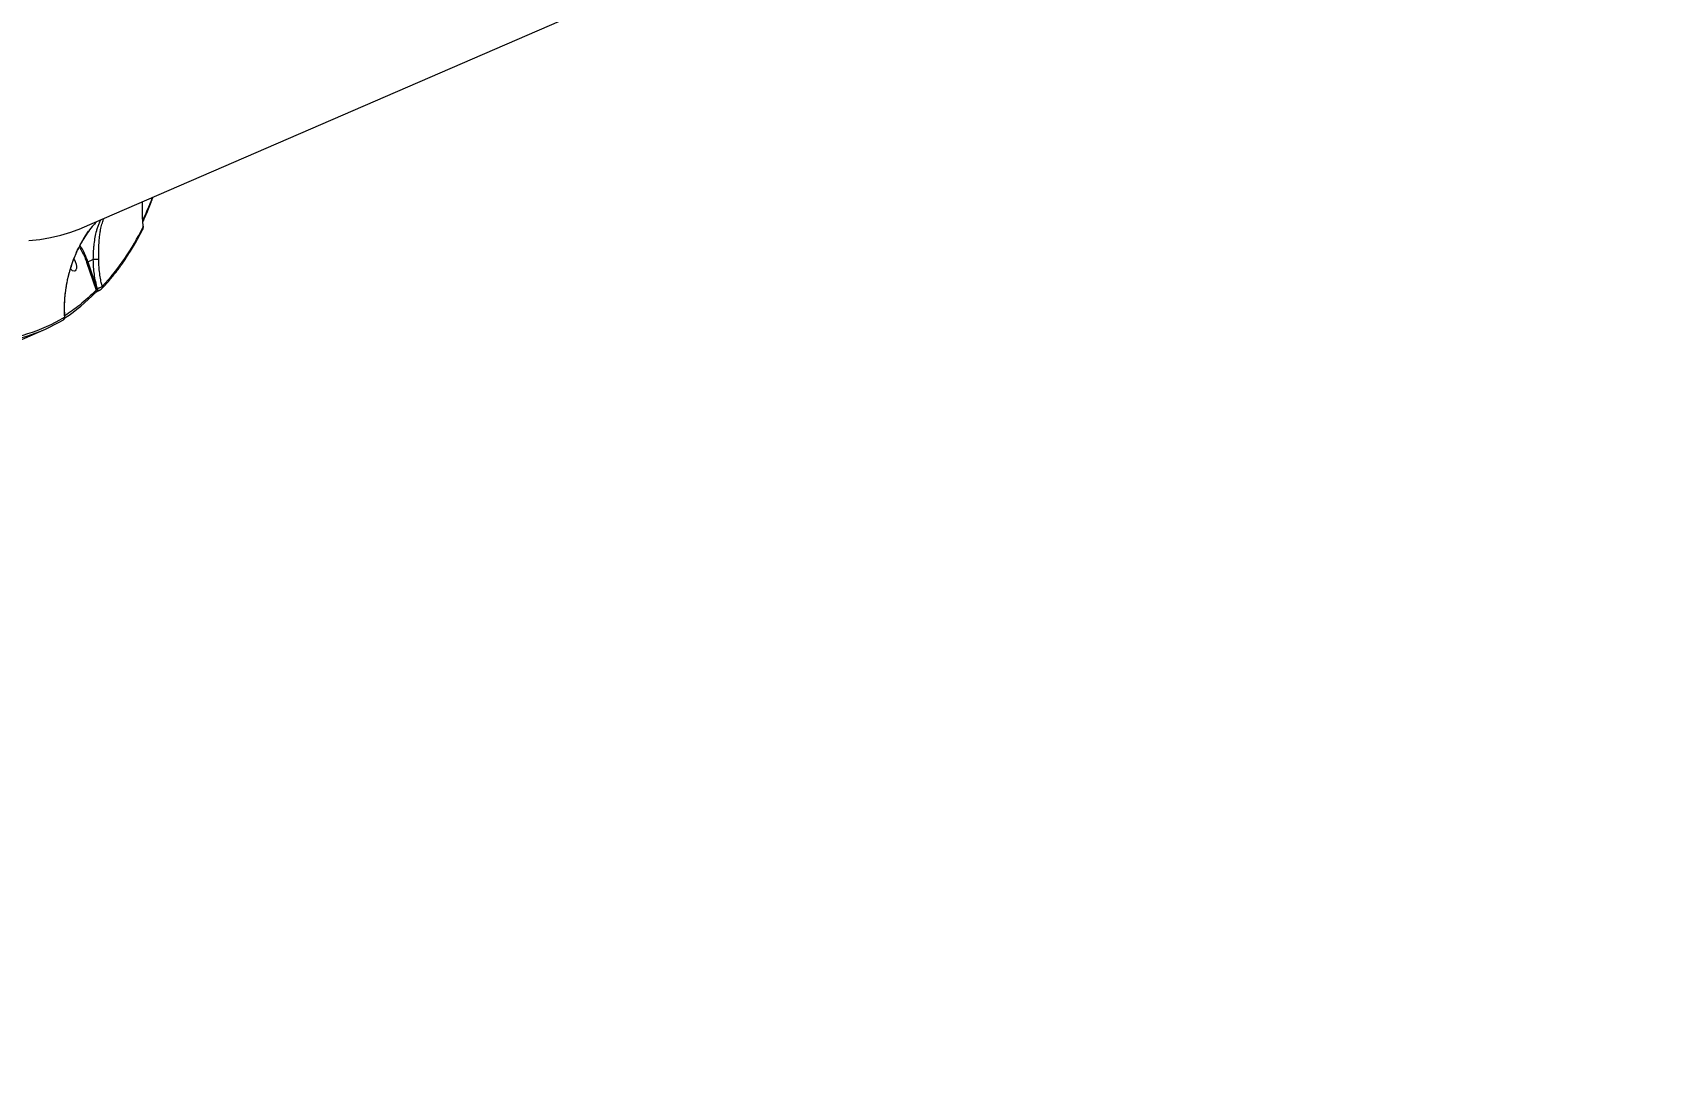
# Model space of a CAD drawing. Header units: millimetres. Extents: x -6332 to 8932, y -6739 to 7096.
# Drawn here: x -2876 to -2085, y -3161 to -2655 of the extents above; entities that cross this region are included whole.
import ezdxf

# ---------------------------------------------------------------- set-up
doc = ezdxf.new("R2010")
doc.units = ezdxf.units.MM
for name, color, linetype in [('DIKOM_ОБЪЕКТ', 7, 'Continuous'), ('DIKOM_РАЗМЕР_ЗОНА', 7, 'Continuous'), ('DIKOM_РАЗМЕР_ОБЪЕКТА', 7, 'Continuous')]:
    doc.layers.add(name, color=color, linetype=linetype)
doc.styles.add('style1', font='arial.ttf', dxfattribs={"width": 0.8})
doc.dimstyles.new('1-50', dxfattribs={"dimtxt": 300, "dimasz": 200, "dimexe": 100, "dimexo": 0, "dimgap": 100, "dimtad": 1, "dimtxsty": 'style1', "dimcen": 200, "dimclrd": 7, "dimclre": 7, "dimclrt": 7, "dimadec": 1, "dimazin": 2, "dimtfac": 1, "dimtmove": 0, "dimatfit": 2, "dimfxl": 0, "dimlwd": 25, "dimlwe": 18, "dimarcsym": 0})

# ---------------------------------------------------------------- blocks, each defined once
blk = doc.blocks.new('*D9')
at = {"layer": 'Defpoints', "color": 0, "transparency": 16777216}
for p in [(777.17, 5593.97), (-4228.73, -3389.78), (7301.72, -3389.78)]:
    blk.add_point(p, dxfattribs=at)
at = {"layer": 'DIKOM_РАЗМЕР_ОБЪЕКТА', "color": 7, "lineweight": 18, "transparency": 16777216}
for p, q in [((777.17, 5593.97), (7401.72, 5593.97)), ((-4228.73, -3389.78), (7401.72, -3389.78))]:
    blk.add_line(p, q, dxfattribs=at)
at = {"layer": 'DIKOM_РАЗМЕР_ОБЪЕКТА', "color": 7, "lineweight": 25, "transparency": 16777216}
blk.add_line((7301.72, 5393.97), (7301.72, -3189.78), dxfattribs=at)
at = {"layer": 'DIKOM_РАЗМЕР_ОБЪЕКТА', "color": 7, "transparency": 16777216}
for points in [[(7268.39, 5393.97), (7335.06, 5393.97), (7301.72, 5593.97)], [(7268.39, -3189.78), (7335.06, -3189.78), (7301.72, -3389.78)]]:
    blk.add_solid(points, dxfattribs=at)
at = {"layer": 'DIKOM_РАЗМЕР_ОБЪЕКТА', "color": 7, "transparency": 16777216, "insert": (7048.55, 1153.71), "char_height": 300, "attachment_point": 5, "rotation": 90, "style": 'style1'}
blk.add_mtext('9000', dxfattribs=at)
blk = doc.blocks.new('*D10')
at = {"layer": 'Defpoints', "color": 0, "transparency": 16777216}
for p in [(4034.78, 3636.59), (-4490.85, -1960.46), (4034.78, -5533.39)]:
    blk.add_point(p, dxfattribs=at)
at = {"layer": 'DIKOM_РАЗМЕР_ОБЪЕКТА', "color": 7, "lineweight": 18, "transparency": 16777216}
for p, q in [((4034.78, 3636.59), (4034.78, -5633.39)), ((-4490.85, -1960.46), (-4490.85, -5633.39))]:
    blk.add_line(p, q, dxfattribs=at)
at = {"layer": 'DIKOM_РАЗМЕР_ОБЪЕКТА', "color": 7, "lineweight": 25, "transparency": 16777216}
blk.add_line((-4290.85, -5533.39), (3834.78, -5533.39), dxfattribs=at)
at = {"layer": 'DIKOM_РАЗМЕР_ОБЪЕКТА', "color": 7, "transparency": 16777216}
for points in [[(-4290.85, -5500.05), (-4290.85, -5566.72), (-4490.85, -5533.39)], [(3834.78, -5500.05), (3834.78, -5566.72), (4034.78, -5533.39)]]:
    blk.add_solid(points, dxfattribs=at)
at = {"layer": 'DIKOM_РАЗМЕР_ОБЪЕКТА', "color": 7, "transparency": 16777216, "insert": (308.03, -5280.21), "char_height": 300, "attachment_point": 5, "style": 'style1'}
blk.add_mtext('8500', dxfattribs=at)
blk = doc.blocks.new('*D11')
at = {"layer": 'Defpoints', "color": 0, "transparency": 16777216}
for p in [(1114.35, 7096.35), (-4349.59, -4627.34), (8831.76, -4627.34)]:
    blk.add_point(p, dxfattribs=at)
at = {"layer": 'DIKOM_РАЗМЕР_ЗОНА', "color": 7, "lineweight": 18, "transparency": 16777216}
for p, q in [((1114.35, 7096.35), (8931.76, 7096.35)), ((-4349.59, -4627.34), (8931.76, -4627.34))]:
    blk.add_line(p, q, dxfattribs=at)
at = {"layer": 'DIKOM_РАЗМЕР_ЗОНА', "color": 7, "lineweight": 25, "transparency": 16777216}
blk.add_line((8831.76, 6896.35), (8831.76, -4427.34), dxfattribs=at)
at = {"layer": 'DIKOM_РАЗМЕР_ЗОНА', "color": 7, "transparency": 16777216}
for points in [[(8798.42, 6896.35), (8865.09, 6896.35), (8831.76, 7096.35)], [(8798.42, -4427.34), (8865.09, -4427.34), (8831.76, -4627.34)]]:
    blk.add_solid(points, dxfattribs=at)
at = {"layer": 'DIKOM_РАЗМЕР_ЗОНА', "color": 7, "transparency": 16777216, "insert": (8578.59, 1308.2), "char_height": 300, "attachment_point": 5, "rotation": 90, "style": 'style1'}
blk.add_mtext('11750', dxfattribs=at)
blk = doc.blocks.new('*D12')
at = {"layer": 'Defpoints', "color": 0, "transparency": 16777216}
for p in [(6134.38, 3354.85), (-6332, -2644.93), (6134.38, -6639)]:
    blk.add_point(p, dxfattribs=at)
at = {"layer": 'DIKOM_РАЗМЕР_ЗОНА', "color": 7, "lineweight": 18, "transparency": 16777216}
for p, q in [((6134.38, 3354.85), (6134.38, -6739)), ((-6332, -2644.93), (-6332, -6739))]:
    blk.add_line(p, q, dxfattribs=at)
at = {"layer": 'DIKOM_РАЗМЕР_ЗОНА', "color": 7, "lineweight": 25, "transparency": 16777216}
blk.add_line((-6132, -6639), (5934.38, -6639), dxfattribs=at)
at = {"layer": 'DIKOM_РАЗМЕР_ЗОНА', "color": 7, "transparency": 16777216}
for points in [[(-6132, -6605.67), (-6132, -6672.33), (-6332, -6639)], [(5934.38, -6605.67), (5934.38, -6672.33), (6134.38, -6639)]]:
    blk.add_solid(points, dxfattribs=at)
at = {"layer": 'DIKOM_РАЗМЕР_ЗОНА', "color": 7, "transparency": 16777216, "insert": (-98.81, -6385.83), "char_height": 300, "attachment_point": 5, "style": 'style1'}
blk.add_mtext('12500', dxfattribs=at)

msp = doc.modelspace()

# ---------------------------------------------------------------- linework, layer by layer
at = {"layer": 'DIKOM_ОБЪЕКТ', "color": 7, "linetype": 'Continuous', "lineweight": 15}
for p, q in [((-2851.947, -2749.841), (-2583.064, -2633.393)), ((-2851.138, -2755.006), (-2848.813, -2751.528)), ((-2851.137, -2754.999), (-2851.15, -2754.985)), ((-2849.774, -2766.487), (-2845.195, -2780.053)), ((-2849.128, -2766.306), (-2846.689, -2765.25)), ((-2849.128, -2766.306), (-2844.731, -2779.335)), ((-2846.682, -2765.248), (-2846.689, -2765.25)), ((-2844.704, -2779.323), (-2844.731, -2779.335)), ((-2843.865, -2780.253), (-2843.838, -2780.242)), ((-2843.772, -2780.195), (-2843.838, -2780.242)), ((-2883.846, -2805.067), (-2870.592, -2799.327))]:
    msp.add_line(p, q, dxfattribs=at)
at = {"layer": 'DIKOM_ОБЪЕКТ', "color": 7, "linetype": 'Continuous', "lineweight": 15, "flags": 128}
for points in [[(-2877.768, -2755.906), (-2872.486, -2755.412), (-2867.327, -2754.587), (-2862.295, -2753.431), (-2857.394, -2751.946), (-2852.63, -2750.133), (-2851.947, -2749.841)], [(-2855.903, -2764.863), (-2855.8, -2765.047), (-2855.262, -2766.208), (-2854.882, -2767.404), (-2854.691, -2768.537), (-2854.704, -2769.516), (-2854.921, -2770.262), (-2855.323, -2770.714), (-2855.878, -2770.836), (-2856.541, -2770.618), (-2857.259, -2770.078), (-2857.588, -2769.734)], [(-2843.838, -2780.242), (-2843.863, -2780.251), (-2843.976, -2780.251), (-2844.104, -2780.199), (-2844.24, -2780.094), (-2844.375, -2779.944), (-2844.503, -2779.758), (-2844.614, -2779.548), (-2844.704, -2779.323)], [(-2843.865, -2780.253), (-2843.89, -2780.263), (-2843.918, -2780.269)], [(-2861.002, -2794.386), (-2860.855, -2794.304), (-2860.821, -2794.278)]]:
    msp.add_lwpolyline(points, dxfattribs=at)
at = {"layer": 'DIKOM_ОБЪЕКТ', "color": 7, "linetype": 'Continuous', "lineweight": 15}
for centre, radius, start, end in [((-2928.993, -2697.544), 118.565, 317.074175, 333.958977), ((-2823.163, -2750.002), 0.808, 338.764808, 30.196216), ((-2883.718, -2778.119), 36.551, 18.856218, 32.732492), ((-2909.228, -2719.621), 88.634, 303.527502, 315.917534), ((-2845.872, -2780.556), 0.792, 293.287501, 328.192757), ((-2845.998, -2780.51), 0.924, 329.906344, 29.666908), ((-2843.511, -2779.094), 1.243, 191.170602, 250.893921), ((-2842.877, -2778.733), 0.785, 293.100671, 328.15673), ((-2842.989, -2778.688), 0.905, 329.524539, 25.933665), ((-2903.358, -2723.687), 82.416, 273.81033, 300.9259), ((-2902.831, -2722.644), 82.237, 273.810448, 300.924951), ((-2861.442, -2793.56), 0.949, 310.815336, 22.968613)]:
    msp.add_arc(centre, radius, start, end, dxfattribs=at)
for points, knots in [([(-2818.009, -2735.143), (-2818.302, -2735.983), (-2819.633, -2739.803), (-2821.245, -2743.211), (-2822.502, -2745.869)], [0, 0, 0, 0, 0.2201387, 1, 1, 1, 1]), ([(-2822.429, -2746.818), (-2822.162, -2746.249), (-2821.336, -2744.489), (-2820.11, -2741.618), (-2818.815, -2738.436), (-2817.969, -2736.258), (-2817.557, -2735.138), (-2817.473, -2734.911)], [0, 0, 0, 0, 0.1503965, 0.4652821, 0.7302163, 0.9452361, 1, 1, 1, 1]), ([(-2822.82, -2737.226), (-2822.829, -2737.488), (-2822.872, -2738.724), (-2822.871, -2740.912), (-2822.819, -2743.845), (-2822.689, -2746.742), (-2822.538, -2748.666), (-2822.465, -2749.596)], [0, 0, 0, 0, 0.0621693, 0.2943946, 0.5255687, 0.7708897, 1, 1, 1, 1]), ([(-2822.226, -2749.492), (-2822.356, -2747.969), (-2822.621, -2744.879), (-2822.738, -2740.754), (-2822.695, -2738.152), (-2822.679, -2737.165)], [0, 0, 0, 0, 0.3763522, 0.7635421, 1, 1, 1, 1]), ([(-2844.829, -2746.758), (-2845.358, -2747.335), (-2846.776, -2748.882), (-2848.953, -2751.594), (-2850.417, -2753.853), (-2851.15, -2754.985)], [0, 0, 0, 0, 0.228686, 0.6133323, 1, 1, 1, 1]), ([(-2842.865, -2745.908), (-2842.958, -2746.075), (-2843.306, -2746.701), (-2843.851, -2747.916), (-2844.484, -2749.56), (-2845.135, -2751.646), (-2845.755, -2754.297), (-2846.176, -2757.1), (-2846.411, -2759.495), (-2846.587, -2761.985), (-2846.644, -2763.937), (-2846.682, -2765.248)], [0, 0, 0, 0, 0.0395537, 0.1484766, 0.2540478, 0.3588649, 0.51853, 0.6790025, 0.7601119, 0.8388756, 1, 1, 1, 1]), ([(-2843.872, -2765.222), (-2843.876, -2764.547), (-2843.883, -2763.187), (-2843.871, -2761.187), (-2843.828, -2759.232), (-2843.739, -2757.181), (-2843.581, -2755.026), (-2843.326, -2752.807), (-2842.928, -2750.393), (-2842.336, -2747.96), (-2841.758, -2746.195), (-2841.396, -2745.385), (-2841.333, -2745.245)], [0, 0, 0, 0, 0.0806814, 0.1625596, 0.2419417, 0.3233514, 0.4263457, 0.5334609, 0.6456318, 0.8069386, 0.9665508, 1, 1, 1, 1]), ([(-2842.209, -2779.146), (-2841.503, -2778.388), (-2840.167, -2776.953), (-2838.329, -2774.825), (-2836.742, -2772.896), (-2835.396, -2771.186), (-2834.28, -2769.714), (-2833.351, -2768.45), (-2832.413, -2767.14), (-2831.31, -2765.552), (-2829.929, -2763.482), (-2828.317, -2760.945), (-2826.494, -2757.905), (-2824.48, -2754.335), (-2823.126, -2751.693), (-2822.41, -2750.296)], [0, 0, 0, 0, 0.0941705, 0.178261, 0.2522779, 0.3162123, 0.3700709, 0.4138505, 0.4524988, 0.5093135, 0.5799036, 0.6642714, 0.7624109, 0.8743181, 1, 1, 1, 1]), ([(-2822.272, -2749.495), (-2822.268, -2749.496), (-2822.255, -2749.499), (-2822.38, -2749.556), (-2822.465, -2749.596)], [0, 0, 0, 0, 0.3170918, 1, 1, 1, 1]), ([(-2822.411, -2750.298), (-2822.378, -2750.217), (-2822.313, -2750.056), (-2822.263, -2749.832), (-2822.239, -2749.635), (-2822.243, -2749.533), (-2822.245, -2749.482)], [0, 0, 0, 0, 0.2570704, 0.5063699, 0.7524346, 1, 1, 1, 1]), ([(-2851.15, -2754.985), (-2851.567, -2755.686), (-2852.42, -2757.122), (-2853.61, -2759.388), (-2854.761, -2761.799), (-2855.799, -2764.236), (-2856.732, -2766.692), (-2857.536, -2769.075), (-2858.264, -2771.525), (-2859.102, -2774.786), (-2859.922, -2778.899), (-2860.517, -2783.754), (-2860.773, -2788.542), (-2860.636, -2791.64), (-2860.568, -2793.19)], [0, 0, 0, 0, 0.0582682, 0.1194129, 0.1834796, 0.2505198, 0.3109765, 0.3747005, 0.4347161, 0.4995494, 0.6250972, 0.7503614, 0.8750496, 1, 1, 1, 1]), ([(-2860.287, -2793.311), (-2860.373, -2791.852), (-2860.541, -2789.015), (-2860.383, -2784.923), (-2860.056, -2781.381), (-2859.648, -2778.523), (-2859.207, -2776.087), (-2858.679, -2773.643), (-2857.955, -2770.818), (-2856.927, -2767.467), (-2855.495, -2763.612), (-2853.577, -2759.273), (-2851.89, -2756.341), (-2850.997, -2754.788)], [0, 0, 0, 0, 0.1167551, 0.227087, 0.3180174, 0.3893177, 0.44545, 0.5034212, 0.5751075, 0.660353, 0.7592746, 0.8725416, 1, 1, 1, 1]), ([(-2853.34, -2759.043), (-2853.301, -2759.099), (-2852.767, -2759.871), (-2851.862, -2761.565), (-2850.68, -2764.008), (-2850.072, -2765.673), (-2849.774, -2766.487)], [0, 0, 0, 0, 0.026486, 0.3625566, 0.6883641, 1, 1, 1, 1]), ([(-2849.774, -2766.487), (-2849.737, -2766.484), (-2849.664, -2766.478), (-2849.491, -2766.437), (-2849.3, -2766.378), (-2849.186, -2766.33), (-2849.128, -2766.306)], [0, 0, 0, 0, 0.2499544, 0.4999295, 0.7497475, 1, 1, 1, 1]), ([(-2846.689, -2765.25), (-2846.589, -2767.638), (-2846.388, -2772.413), (-2845.265, -2777.02), (-2844.704, -2779.323)], [0, 0, 0, 0, 0.5002146, 1, 1, 1, 1]), ([(-2843.872, -2765.222), (-2843.924, -2765.222), (-2844.031, -2765.222), (-2844.289, -2765.224), (-2844.623, -2765.227), (-2845.124, -2765.234), (-2845.695, -2765.238), (-2846.263, -2765.245), (-2846.541, -2765.247), (-2846.682, -2765.248)], [0, 0, 0, 0, 0.1150938, 0.2384059, 0.3678811, 0.5006932, 0.7326829, 0.8644355, 1, 1, 1, 1]), ([(-2842.175, -2778.293), (-2842.335, -2777.654), (-2842.724, -2776.096), (-2843.236, -2773.407), (-2843.629, -2770.417), (-2843.836, -2767.625), (-2843.861, -2765.956), (-2843.872, -2765.222)], [0, 0, 0, 0, 0.1503373, 0.3668466, 0.622615, 0.8340654, 1, 1, 1, 1]), ([(-2845.195, -2780.053), (-2847.775, -2782.566), (-2852.557, -2787.222), (-2857.875, -2790.8), (-2860.323, -2792.447)], [0, 0, 0, 0, 0.5396407, 1, 1, 1, 1]), ([(-2843.799, -2780.208), (-2843.885, -2780.246), (-2844.058, -2780.323), (-2844.331, -2780.461), (-2844.599, -2780.608), (-2844.94, -2780.81), (-2845.142, -2780.951), (-2845.276, -2781.045)], [0, 0, 0, 0, 0.1666992, 0.3343118, 0.4998337, 0.6678625, 1, 1, 1, 1]), ([(-2845.2, -2780.974), (-2845.146, -2780.929), (-2845.037, -2780.838), (-2844.732, -2780.655), (-2844.412, -2780.489), (-2844.13, -2780.358), (-2843.987, -2780.298), (-2843.914, -2780.268)], [0, 0, 0, 0, 0.2408268, 0.4855344, 0.7359117, 0.8653596, 1, 1, 1, 1]), ([(-2844.731, -2779.335), (-2844.764, -2779.352), (-2844.834, -2779.389), (-2844.927, -2779.474), (-2845.007, -2779.571), (-2845.091, -2779.703), (-2845.166, -2779.871), (-2845.185, -2779.992), (-2845.195, -2780.053)], [0, 0, 0, 0, 0.1198217, 0.2507876, 0.3669824, 0.5011674, 0.7500116, 1, 1, 1, 1]), ([(-2844.704, -2779.323), (-2844.584, -2779.275), (-2844.346, -2779.18), (-2843.962, -2779.028), (-2843.583, -2778.874), (-2843.104, -2778.68), (-2842.558, -2778.456), (-2842.303, -2778.347), (-2842.175, -2778.293)], [0, 0, 0, 0, 0.1299058, 0.2575264, 0.3845864, 0.5094223, 0.7556028, 1, 1, 1, 1]), ([(-2843.887, -2780.256), (-2843.811, -2780.221), (-2843.659, -2780.151), (-2843.414, -2780.025), (-2843.172, -2779.89), (-2842.868, -2779.706), (-2842.53, -2779.478), (-2842.381, -2779.342), (-2842.307, -2779.274)], [0, 0, 0, 0, 0.1266559, 0.2524392, 0.3787788, 0.5039414, 0.7524173, 1, 1, 1, 1]), ([(-2843.772, -2780.195), (-2843.713, -2780.169), (-2843.601, -2780.12), (-2843.483, -2780.059), (-2843.427, -2780.03)], [0, 0, 0, 0, 0.5254069, 1, 1, 1, 1]), ([(-2860.718, -2794.178), (-2860.67, -2794.135), (-2860.537, -2794.018), (-2860.401, -2793.781), (-2860.309, -2793.519), (-2860.307, -2793.379), (-2860.306, -2793.31)], [0, 0, 0, 0, 0.1638526, 0.4528183, 0.7321286, 1, 1, 1, 1]), ([(-2860.337, -2793.313), (-2860.332, -2793.294), (-2860.315, -2793.223), (-2860.462, -2793.204), (-2860.568, -2793.19)], [0, 0, 0, 0, 0.2770146, 1, 1, 1, 1])]:
    msp.add_open_spline(points, degree=3, knots=knots, dxfattribs=at)

# ---------------------------------------------------------------- dimensions: what is measured, and where the dimension line sits
at = {"layer": 'DIKOM_РАЗМЕР_ЗОНА'}
dim = msp.add_linear_dim(base=(8831.757, -4627.344), p1=(1114.346, 7096.351), p2=(-4349.589, -4627.344), angle=90, text='11750', dimstyle='1-50', dxfattribs=at)
dim.commit()
dim.dimension.update_dxf_attribs({"geometry": '*D11', "text_midpoint": (8831.757, 1308.196), "dimtype": 160})
dim = msp.add_linear_dim(base=(6134.379, -6639), p1=(-6332, -2644.933), p2=(6134.379, 3354.853), text='12500', dimstyle='1-50', dxfattribs=at)
dim.commit()
dim.dimension.update_dxf_attribs({"geometry": '*D12', "text_midpoint": (-98.81, -6639), "dimtype": 160})
at = {"layer": 'DIKOM_РАЗМЕР_ОБЪЕКТА'}
dim = msp.add_linear_dim(base=(7301.722, -3389.779), p1=(777.17, 5593.968), p2=(-4228.728, -3389.779), angle=90, text='9000', dimstyle='1-50', dxfattribs=at)
dim.commit()
dim.dimension.update_dxf_attribs({"geometry": '*D9', "text_midpoint": (7301.722, 1153.714), "dimtype": 160})
dim = msp.add_linear_dim(base=(4034.777, -5533.386), p1=(-4490.848, -1960.464), p2=(4034.777, 3636.587), text='8500', dimstyle='1-50', dxfattribs=at)
dim.commit()
dim.dimension.update_dxf_attribs({"geometry": '*D10', "text_midpoint": (308.034, -5533.386), "dimtype": 160})

doc.saveas('drawing.dxf')
